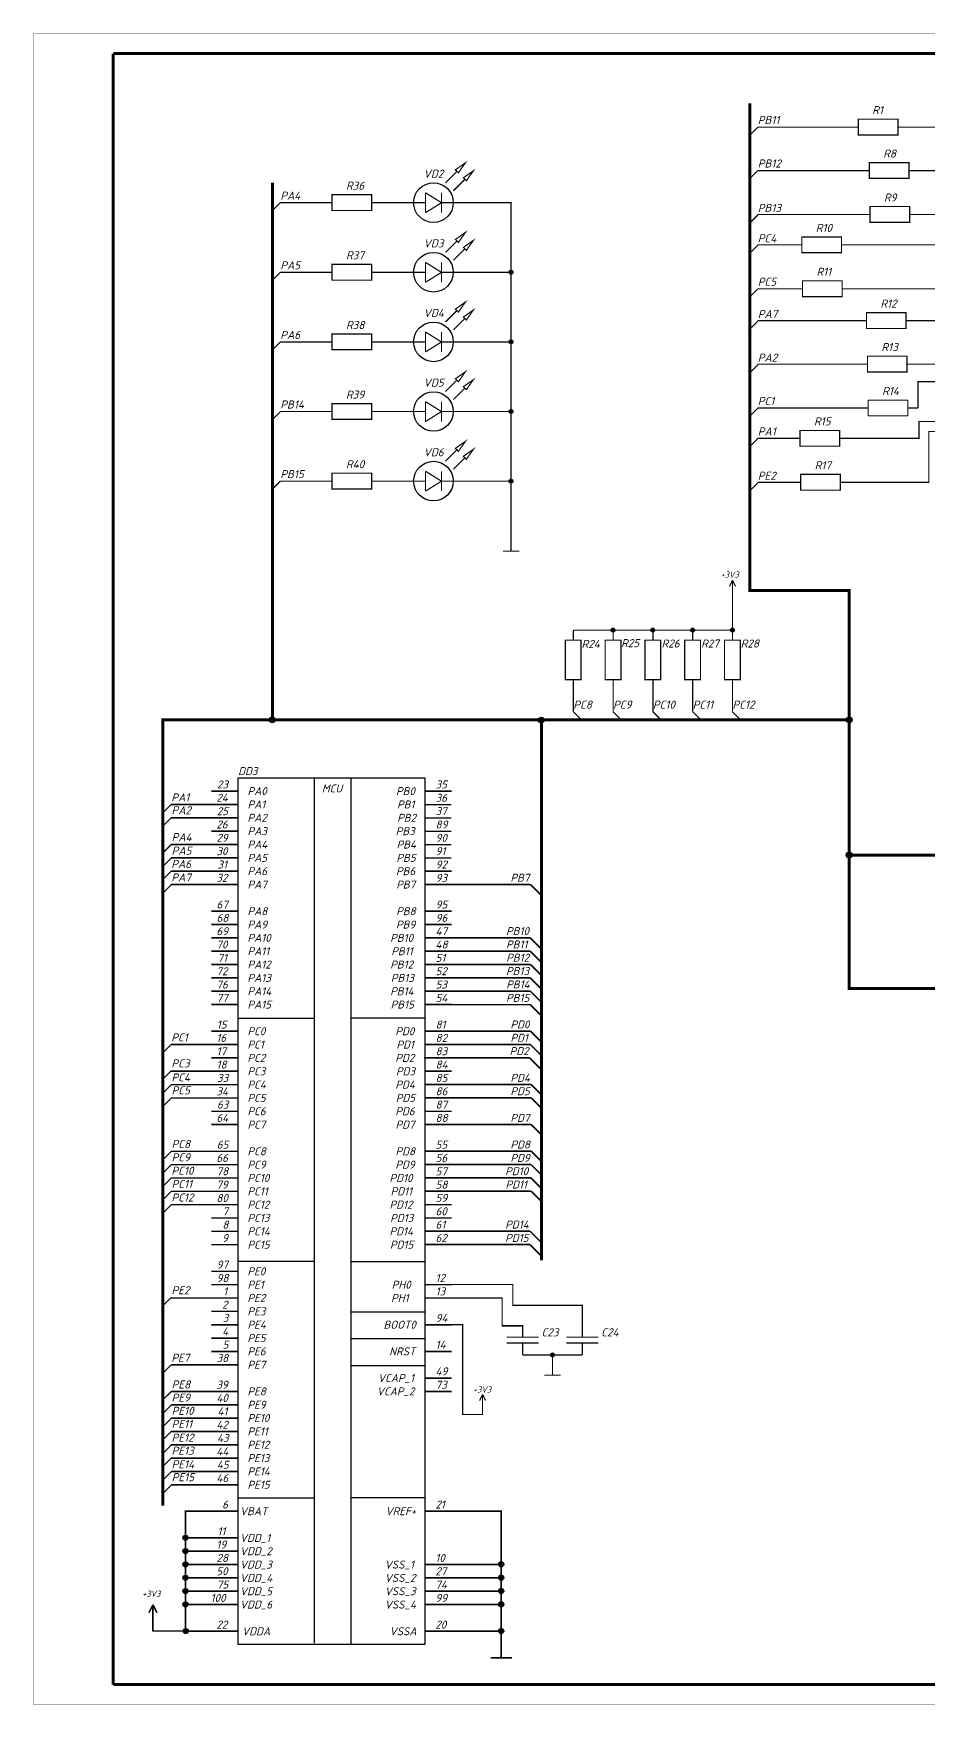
# Model space of a CAD drawing. Header units: millimetres. Extents: x 0 to 594, y 0 to 420.
# Drawn here: x 0 to 224.9, y 0 to 420 of the extents above; entities that cross this region are included whole.
import ezdxf

# ---------------------------------------------------------------- set-up
doc = ezdxf.new("R2010")
doc.units = ezdxf.units.MM
doc.layers.add('Sheet', color=255, linetype='Continuous')
doc.styles.get("Standard").update_dxf_attribs({"font": 'isocpeui.ttf'})

msp = doc.modelspace()

# ---------------------------------------------------------------- linework, layer by layer
at = {"lineweight": 30}
for p, q in [((51.39, 232.94), (98.28, 232.94)), ((51.39, 51.94), (51.39, 232.94)), ((98.28, 232.94), (98.28, 51.94)), ((51.39, 15.12), (51.39, 51.94)), ((98.28, 51.94), (98.28, 15.12)), ((38.18, 18.43), (29.99, 18.43)), ((98.28, 15.12), (51.39, 15.12))]:
    msp.add_line(p, q, dxfattribs=at)
at = {"lineweight": -2}
for p, q in [((70.5, 232.88), (70.5, 52.05)), ((79.69, 232.89), (79.69, 51.96)), ((51.54, 172.56), (70.5, 172.56)), ((79.68, 172.59), (98.33, 172.59)), ((51.55, 111.45), (70.5, 111.45)), ((79.69, 111.4), (98.34, 111.4)), ((79.69, 98.74), (98.34, 98.74)), ((79.7, 92.02), (98.36, 92.02)), ((79.69, 85.22), (98.35, 85.22)), ((70.5, 52.05), (70.5, 15.44)), ((79.69, 51.96), (79.69, 15.34))]:
    msp.add_line(p, q, dxfattribs=at)
at = {"lineweight": -3}
for p, q in [((51.39, 51.94), (70.5, 51.94)), ((98.28, 51.94), (79.69, 51.96))]:
    msp.add_line(p, q, dxfattribs=at)
at = {"const_width": 0.396}
for points in [[(51.39, 229.59), (44.69, 229.59)], [(98.33, 229.59), (105.04, 229.59)], [(51.39, 226.23), (34.54, 226.23)], [(51.39, 222.88), (34.54, 222.88)], [(98.29, 226.2), (105, 226.2)], [(98.29, 222.85), (105, 222.85)], [(51.39, 219.53), (44.7, 219.53)], [(98.29, 219.49), (105, 219.49)], [(51.39, 216.17), (34.54, 216.17)], [(98.29, 216.14), (105, 216.14)], [(51.39, 212.82), (34.56, 212.82)], [(98.29, 212.79), (105, 212.79)], [(51.39, 206.12), (34.48, 206.12)], [(51.39, 209.47), (34.52, 209.47)], [(98.33, 209.47), (105.04, 209.47)], [(98.33, 206.12), (105.04, 206.12)], [(98.34, 206.14), (124.84, 206.14)], [(127.48, 203.5), (124.84, 206.14)], [(51.39, 199.41), (44.69, 199.41)], [(98.33, 199.41), (105.04, 199.41)], [(51.39, 196.06), (44.69, 196.06)], [(98.33, 196.06), (105.04, 196.06)], [(51.39, 192.71), (44.69, 192.71)], [(51.39, 189.35), (44.69, 189.35)], [(98.31, 192.72), (124.81, 192.72)], [(98.31, 189.35), (124.81, 189.35)], [(98.33, 192.71), (105.04, 192.71)], [(98.33, 189.35), (105.04, 189.35)], [(127.45, 190.08), (124.81, 192.72)], [(127.45, 186.71), (124.81, 189.35)], [(51.39, 186), (44.69, 186)], [(98.33, 186), (105.04, 186)], [(98.35, 186.03), (124.85, 186.03)], [(127.49, 183.39), (124.85, 186.03)], [(51.39, 182.65), (44.69, 182.65)], [(98.31, 182.66), (124.81, 182.66)], [(98.33, 182.65), (105.04, 182.65)], [(127.45, 180.02), (124.81, 182.66)], [(51.39, 179.29), (44.69, 179.29)], [(98.33, 179.29), (105.04, 179.29)], [(98.35, 179.3), (124.85, 179.3)], [(127.49, 176.66), (124.85, 179.3)], [(51.39, 175.94), (44.69, 175.94)], [(98.31, 175.93), (124.81, 175.93)], [(98.33, 175.94), (105.04, 175.94)], [(127.45, 173.29), (124.81, 175.93)], [(51.39, 169.24), (44.69, 169.24)], [(98.33, 169.24), (105.04, 169.24)], [(98.34, 169.26), (124.9, 169.26)], [(127.54, 166.62), (124.9, 169.26)], [(51.39, 165.88), (34.49, 165.88)], [(98.33, 165.88), (105.04, 165.88)], [(98.34, 165.91), (124.84, 165.91)], [(127.48, 163.27), (124.84, 165.91)], [(51.39, 162.53), (44.69, 162.53)], [(98.13, 162.55), (124.63, 162.55)], [(98.33, 162.53), (105.04, 162.53)], [(127.27, 159.91), (124.63, 162.55)], [(51.39, 159.18), (34.48, 159.18)], [(51.39, 155.82), (34.56, 155.82)], [(98.33, 159.18), (105.04, 159.18)], [(98.33, 155.82), (105.04, 155.82)], [(98.34, 155.85), (125.03, 155.85)], [(127.67, 153.21), (125.03, 155.85)], [(51.39, 152.47), (34.56, 152.47)], [(98.33, 152.47), (105.04, 152.47)], [(98.34, 152.49), (125.03, 152.49)], [(127.67, 149.85), (125.03, 152.49)], [(51.39, 149.12), (44.69, 149.12)], [(98.33, 149.12), (105.04, 149.12)], [(51.39, 145.77), (44.69, 145.77)], [(98.33, 145.77), (105.04, 145.77)], [(98.34, 145.79), (125.03, 145.79)], [(127.67, 143.15), (125.03, 145.79)], [(51.39, 139.06), (34.56, 139.06)], [(98.33, 139.06), (105.04, 139.06)], [(98.34, 139.08), (125.08, 139.08)], [(127.72, 136.44), (125.08, 139.08)], [(51.39, 135.71), (34.6, 135.71)], [(98.33, 135.71), (105.04, 135.71)], [(98.34, 135.73), (125.03, 135.73)], [(127.67, 133.09), (125.03, 135.73)], [(51.39, 132.35), (34.52, 132.35)], [(98.33, 132.35), (105.04, 132.35)], [(98.34, 132.38), (124.98, 132.38)], [(127.62, 129.74), (124.98, 132.38)], [(51.39, 129), (34.56, 129)], [(98.33, 129), (105.04, 129)], [(98.34, 129.03), (125.03, 129.03)], [(127.67, 126.39), (125.03, 129.03)], [(51.39, 125.65), (34.6, 125.65)], [(51.39, 122.3), (44.69, 122.3)], [(98.33, 125.65), (105.04, 125.65)], [(98.33, 122.3), (105.04, 122.3)], [(51.39, 118.94), (44.69, 118.94)], [(98.33, 118.94), (105.04, 118.94)], [(98.34, 118.97), (124.77, 118.97)], [(127.41, 116.33), (124.77, 118.97)], [(51.39, 115.59), (44.69, 115.59)], [(98.33, 115.59), (105.04, 115.59)], [(98.34, 115.61), (124.71, 115.61)], [(127.35, 112.97), (124.71, 115.61)], [(51.39, 108.89), (44.69, 108.89)], [(51.39, 105.53), (44.69, 105.53)], [(98.33, 105.53), (105.04, 105.53)], [(51.39, 102.18), (34.49, 102.18)], [(98.33, 102.18), (105.04, 102.18)], [(104.93, 102.19), (117.88, 102.19)], [(51.39, 98.83), (44.69, 98.83)], [(51.39, 95.47), (44.69, 95.47)], [(98.33, 95.47), (105.04, 95.47)], [(117.61, 95.18), (123.07, 95.18)], [(51.39, 92.12), (44.69, 92.12)], [(51.39, 88.77), (44.69, 88.77)], [(98.33, 88.77), (105.04, 88.77)], [(51.39, 85.42), (34.57, 85.42)], [(98.33, 82.06), (105.04, 82.06)], [(51.39, 78.71), (34.61, 78.71)], [(98.33, 78.71), (105.04, 78.71)], [(51.39, 75.36), (34.59, 75.36)], [(51.39, 72), (34.59, 72)], [(51.39, 68.65), (34.56, 68.65)], [(51.39, 65.3), (34.56, 65.3)], [(51.39, 61.95), (34.56, 61.95)], [(51.39, 58.59), (34.59, 58.59)], [(51.39, 55.24), (34.61, 55.24)], [(51.38, 41.9), (38.18, 41.9), (38.18, 48.61), (51.38, 48.61)], [(98.26, 48.63), (104.97, 48.63)], [(104.97, 48.63), (117.53, 48.63), (117.53, 35.22)], [(38.18, 38.71), (38.18, 41.9)], [(51.38, 38.55), (38.18, 38.55), (38.18, 38.71)], [(38.18, 35.41), (38.18, 38.55)], [(51.38, 35.2), (38.18, 35.2), (38.18, 35.41)], [(38.18, 32.11), (38.18, 35.2)], [(98.26, 35.22), (104.97, 35.22)], [(104.97, 35.22), (117.53, 35.22), (117.53, 34.77)], [(117.53, 31.86), (117.53, 34.77)], [(51.38, 31.84), (38.18, 31.84), (38.18, 32.11)], [(38.18, 28.81), (38.18, 31.84)], [(98.26, 31.86), (104.97, 31.86)], [(104.97, 31.86), (117.53, 31.86), (117.53, 31.47)], [(117.53, 28.51), (117.53, 31.47)], [(29.99, 25.09), (28.99, 23.07)], [(29.99, 25.09), (31, 23.07)], [(29.99, 21.73), (29.99, 25.09)], [(51.38, 28.49), (38.18, 28.49), (38.18, 28.81)], [(38.18, 25.14), (38.18, 28.49)], [(51.38, 25.14), (38.18, 25.14), (38.18, 24.85)], [(98.26, 28.51), (104.97, 28.51)], [(98.26, 25.16), (104.97, 25.16)], [(104.97, 28.51), (117.53, 28.51), (117.53, 28.17)], [(104.97, 25.16), (117.53, 25.16), (117.53, 25.53)], [(117.53, 25.16), (117.53, 18.45), (104.97, 18.45)], [(117.53, 25.53), (117.53, 28.17)], [(29.99, 18.43), (29.99, 21.73)], [(51.38, 18.43), (38.18, 18.43), (38.18, 24.85)], [(98.26, 18.45), (104.97, 18.45)], [(117.53, 18.45), (117.53, 11.75)], [(114.85, 11.75), (120.21, 11.75)]]:
    msp.add_lwpolyline(points, dxfattribs=at)
at = {"const_width": 0.671}
for points in [[(37.85, 41.9, 1), (38.52, 41.9, 1)], [(37.85, 38.55, 1), (38.52, 38.55, 1)], [(37.85, 35.2, 1), (38.52, 35.2, 1)], [(117.2, 35.22, 1), (117.87, 35.22, 1)], [(37.85, 31.84, 1), (38.52, 31.84, 1)], [(117.2, 31.86, 1), (117.87, 31.86, 1)], [(37.85, 28.49, 1), (38.52, 28.49, 1)], [(37.85, 25.14, 1), (38.52, 25.14, 1)], [(117.2, 28.51, 1), (117.87, 28.51, 1)], [(117.2, 25.16, 1), (117.87, 25.16, 1)], [(37.92, 18.44, 1), (38.59, 18.44, 1)], [(117.2, 18.45, 1), (117.87, 18.45, 1)]]:
    msp.add_lwpolyline(points, format="xyb", close=True, dxfattribs=at)
for centre, major_axis, ratio in [((38.16, 41.93), (0, 0.643), 0.999937), ((38.16, 41.93), (0, 0.643), 0.999937), ((38.16, 41.93), (0, 0.643), 0.999937), ((38.16, 41.93), (0, 0.643), 0.999937), ((38.16, 38.58), (0.643, 0), 0.997351), ((38.16, 38.58), (0.643, 0), 0.997351), ((38.16, 38.58), (0.643, 0), 0.997351), ((38.16, 38.58), (0.643, 0), 0.997351), ((38.16, 35.22), (0, 0.643), 0.999937), ((38.16, 35.22), (0, 0.643), 0.999937), ((38.16, 35.22), (0, 0.643), 0.999937), ((38.16, 35.22), (0, 0.643), 0.999937), ((117.5, 35.24), (0, 0.643), 0.997247), ((117.5, 35.24), (0, 0.643), 0.997247), ((117.5, 35.24), (0, 0.643), 0.997247), ((117.5, 35.24), (0, 0.643), 0.997247), ((38.16, 31.87), (0.643, 0), 0.997351), ((38.16, 31.87), (0.643, 0), 0.997351), ((38.16, 31.87), (0.643, 0), 0.997351), ((38.16, 31.87), (0.643, 0), 0.997351), ((117.5, 31.89), (0, 0.641), 0.999958), ((117.5, 31.89), (0, 0.641), 0.999958), ((117.5, 31.89), (0, 0.641), 0.999958), ((117.5, 31.89), (0, 0.641), 0.999958), ((38.16, 28.52), (0, 0.643), 0.999937), ((38.16, 28.52), (0, 0.643), 0.999937), ((38.16, 28.52), (0, 0.643), 0.999937), ((38.16, 28.52), (0, 0.643), 0.999937), ((38.16, 25.17), (0, 0.643), 0.999937), ((38.16, 25.17), (0, 0.643), 0.999937), ((38.16, 25.17), (0, 0.643), 0.999937), ((38.16, 25.17), (0, 0.643), 0.999937), ((117.5, 28.54), (0, 0.643), 0.997247), ((117.5, 28.54), (0, 0.643), 0.997247), ((117.5, 28.54), (0, 0.643), 0.997247), ((117.5, 28.54), (0, 0.643), 0.997247), ((117.5, 25.19), (0, 0.643), 0.997247), ((117.5, 25.19), (0, 0.643), 0.997247), ((117.5, 25.19), (0, 0.643), 0.997247), ((117.5, 25.19), (0, 0.643), 0.997247), ((38.23, 18.47), (0, 0.643), 0.999937), ((117.5, 18.48), (0, 0.643), 0.997247), ((117.5, 18.48), (0, 0.643), 0.997247), ((117.5, 18.48), (0, 0.643), 0.997247), ((117.5, 18.48), (0, 0.643), 0.997247)]:
    msp.add_ellipse(centre, major_axis=major_axis, ratio=ratio)
at = {"layer": 'Sheet'}
for points, const_width in [([(0, 420), (593.96, 420), (593.96, 0.04), (0, 0.04), (0, 420)], 0.0991), ([(20, 415), (589, 415)], 0.749), ([(20, 415), (20, 5)], 0.749), ([(205, 247.5), (205, 280), (180, 280), (180, 402.5)], 0.749), ([(180, 394.49), (182, 396.49)], 0.3), ([(204.76, 396.49), (182, 396.49)], 0.3), ([(207.26, 396.49), (204.76, 396.49)], 0.3), ([(207.26, 398.49), (217.22, 398.49), (217.22, 394.54), (207.26, 394.54), (207.26, 398.49)], 0.3), ([(217.26, 396.49), (219.76, 396.49)], 0.3), ([(219.76, 396.49), (260, 396.49), (260, 357.5)], 0.3), ([(210.02, 387.57), (219.98, 387.57), (219.98, 383.61), (210.02, 383.61), (210.02, 387.57)], 0.3), ([(60, 247.5), (60, 382.5)], 0.749), ([(106.5, 385.5), (103.5, 382.5)], 0.3), ([(108.5, 383.5), (105.5, 380.5)], 0.3), ([(180, 383.57), (182, 385.57)], 0.3), ([(207.52, 385.57), (182, 385.57)], 0.3), ([(210.02, 385.57), (207.52, 385.57)], 0.3), ([(220.02, 385.57), (222.52, 385.57)], 0.3), ([(222.52, 385.57), (257.5, 385.57), (257.5, 355), (260, 355)], 0.3), ([(75, 379.5), (84.96, 379.5), (84.96, 375.54), (75, 375.54), (75, 379.5)], 0.3), ([(98.5, 375), (98.5, 380)], 0.3), ([(98.5, 380), (102.5, 377.5)], 0.3), ([(102.5, 375), (102.5, 380)], 0.3), ([(62, 377.5), (60, 375.5)], 0.3), ([(62, 377.5), (72.5, 377.5)], 0.3), ([(75, 377.5), (72.5, 377.5)], 0.3), ([(85, 377.5), (87.5, 377.5)], 0.3), ([(87.5, 377.5), (92.5, 377.5)], 0.3), ([(98.5, 377.5), (92.5, 377.5)], 0.3), ([(102.5, 377.5), (98.5, 375)], 0.3), ([(102.5, 377.5), (108.5, 377.5)], 0.3), ([(108.5, 377.5), (120, 377.5), (120, 307.5)], 0.3), ([(180, 372.4), (182, 374.4)], 0.3), ([(207.7, 374.53), (182, 374.53), (182, 374.4)], 0.3), ([(210.2, 374.53), (207.7, 374.53)], 0.3), ([(210.2, 376.53), (220.16, 376.53), (220.16, 372.57), (210.2, 372.57), (210.2, 376.53)], 0.3), ([(220.2, 374.53), (222.7, 374.53)], 0.3), ([(222.7, 374.53), (255, 374.53), (255, 352.5), (260, 352.5)], 0.3), ([(106.5, 368), (103.5, 365)], 0.3), ([(108.5, 366), (105.5, 363)], 0.3), ([(180, 364.78), (182, 366.78)], 0.3), ([(190.57, 366.9), (182, 366.9), (182, 366.78)], 0.3), ([(193.07, 366.9), (190.57, 366.9)], 0.3), ([(193.07, 368.89), (203.03, 368.89), (203.03, 364.94), (193.07, 364.94), (193.07, 368.89)], 0.3), ([(203.07, 366.9), (205.57, 366.9)], 0.3), ([(205.57, 366.9), (252.5, 366.9), (252.5, 347.5), (260, 347.5)], 0.3), ([(75, 362), (84.96, 362), (84.96, 358.04), (75, 358.04), (75, 362)], 0.3), ([(98.5, 357.5), (98.5, 362.5)], 0.3), ([(98.5, 362.5), (102.5, 360)], 0.3), ([(102.5, 357.5), (102.5, 362.5)], 0.3), ([(62, 360), (60, 358)], 0.3), ([(62, 360), (72.5, 360)], 0.3), ([(75, 360), (72.5, 360)], 0.3), ([(85, 360), (87.5, 360)], 0.3), ([(87.5, 360), (92.5, 360)], 0.3), ([(98.5, 360), (92.5, 360)], 0.3), ([(102.5, 360), (98.5, 357.5)], 0.3), ([(102.5, 360), (108.5, 360)], 0.3), ([(108.5, 360), (120, 360)], 0.3), ([(193.25, 357.85), (203.21, 357.85), (203.21, 353.9), (193.25, 353.9), (193.25, 357.85)], 0.3), ([(180, 353.85), (182, 355.85)], 0.3), ([(190.75, 355.85), (182, 355.85)], 0.3), ([(193.25, 355.85), (190.75, 355.85)], 0.3), ([(203.25, 355.85), (205.75, 355.85)], 0.3), ([(205.75, 355.85), (250, 355.85), (250, 345), (260, 345)], 0.3), ([(106.5, 350.5), (103.5, 347.5)], 0.3), ([(108.5, 348.5), (105.5, 345.5)], 0.3), ([(209.31, 349.85), (219.27, 349.85), (219.27, 345.89), (209.31, 345.89), (209.31, 349.85)], 0.3), ([(75, 344.5), (84.96, 344.5), (84.96, 340.54), (75, 340.54), (75, 344.5)], 0.3), ([(98.5, 340), (98.5, 345)], 0.3), ([(98.5, 345), (102.5, 342.5)], 0.3), ([(102.5, 340), (102.5, 345)], 0.3), ([(180, 345.73), (182, 347.73)], 0.3), ([(206.81, 347.85), (182, 347.85), (182, 347.73)], 0.3), ([(209.31, 347.85), (206.81, 347.85)], 0.3), ([(219.31, 347.85), (221.81, 347.85)], 0.3), ([(221.81, 347.85), (247.5, 347.85), (247.5, 337.5), (260, 337.5)], 0.3), ([(62, 342.5), (60, 340.5)], 0.3), ([(62, 342.5), (72.5, 342.5)], 0.3), ([(75, 342.5), (72.5, 342.5)], 0.3), ([(85, 342.5), (87.5, 342.5)], 0.3), ([(87.5, 342.5), (92.5, 342.5)], 0.3), ([(98.5, 342.5), (92.5, 342.5)], 0.3), ([(102.5, 342.5), (98.5, 340)], 0.3), ([(102.5, 342.5), (108.5, 342.5)], 0.3), ([(108.5, 342.5), (120, 342.5)], 0.3), ([(180, 334.77), (182, 336.77)], 0.3), ([(207.07, 336.92), (182, 336.92), (182, 336.77)], 0.3), ([(209.57, 336.92), (207.07, 336.92)], 0.3), ([(209.57, 338.92), (219.52, 338.92), (219.52, 334.97), (209.57, 334.97), (209.57, 338.92)], 0.3), ([(219.57, 336.92), (222.07, 336.92)], 0.3), ([(222.07, 336.92), (245, 336.92), (245, 335), (260, 335)], 0.3), ([(106.5, 333), (103.5, 330)], 0.3), ([(260, 332.5), (222.25, 332.5), (222.25, 325.88)], 0.3), ([(98.5, 322.5), (98.5, 327.5)], 0.3), ([(98.5, 327.5), (102.5, 325)], 0.3), ([(102.5, 322.5), (102.5, 327.5)], 0.3), ([(108.5, 331), (105.5, 328)], 0.3), ([(205.12, 318.25), (222.5, 318.25), (222.5, 322.5), (230, 322.5), (230, 327.5), (260, 327.5)], 0.3), ([(209.75, 327.88), (219.71, 327.88), (219.71, 323.92), (209.75, 323.92), (209.75, 327.88)], 0.3), ([(62, 325), (60, 323)], 0.3), ([(62, 325), (72.5, 325)], 0.3), ([(75, 325), (72.5, 325)], 0.3), ([(75, 327), (84.96, 327), (84.96, 323.04), (75, 323.04), (75, 327)], 0.3), ([(85, 325), (87.5, 325)], 0.3), ([(87.5, 325), (92.5, 325)], 0.3), ([(98.5, 325), (92.5, 325)], 0.3), ([(102.5, 325), (98.5, 322.5)], 0.3), ([(102.5, 325), (108.5, 325)], 0.3), ([(108.5, 325), (120, 325)], 0.3), ([(180, 323.88), (182, 325.88)], 0.3), ([(207.25, 325.88), (182, 325.88)], 0.3), ([(205.3, 307.21), (225, 307.21), (225, 320), (232.5, 320), (232.5, 325), (260, 325)], 0.3), ([(209.75, 325.88), (207.25, 325.88)], 0.3), ([(219.75, 325.88), (222.25, 325.88)], 0.3), ([(192.62, 320.25), (202.57, 320.25), (202.57, 316.29), (192.62, 316.29), (192.62, 320.25)], 0.3), ([(106.5, 315.5), (103.5, 312.5)], 0.3), ([(180, 316.23), (182, 318.23)], 0.3), ([(190.12, 318.25), (182, 318.25), (182, 318.23)], 0.3), ([(192.62, 318.25), (190.12, 318.25)], 0.3), ([(202.62, 318.25), (205.12, 318.25)], 0.3), ([(108.5, 313.5), (105.5, 310.5)], 0.3), ([(62, 307.5), (60, 305.5)], 0.3), ([(62, 307.5), (72.5, 307.5)], 0.3), ([(75, 307.5), (72.5, 307.5)], 0.3), ([(75, 309.5), (84.96, 309.5), (84.96, 305.54), (75, 305.54), (75, 309.5)], 0.3), ([(85, 307.5), (87.5, 307.5)], 0.3), ([(87.5, 307.5), (92.5, 307.5)], 0.3), ([(98.5, 307.5), (92.5, 307.5)], 0.3), ([(98.5, 305), (98.5, 310)], 0.3), ([(98.5, 310), (102.5, 307.5)], 0.3), ([(102.5, 307.5), (98.5, 305)], 0.3), ([(102.5, 305), (102.5, 310)], 0.3), ([(102.5, 307.5), (108.5, 307.5)], 0.3), ([(108.5, 307.5), (120, 307.5)], 0.3), ([(120, 307.5), (120, 295)], 0.3), ([(180, 305.09), (182, 307.09)], 0.3), ([(190.3, 307.21), (182, 307.21), (182, 307.09)], 0.3), ([(192.8, 307.21), (190.3, 307.21)], 0.3), ([(192.8, 309.21), (202.76, 309.21), (202.76, 305.25), (192.8, 305.25), (192.8, 309.21)], 0.3), ([(202.8, 307.21), (205.3, 307.21)], 0.3), ([(120, 295), (120, 289.92)], 0.3), ([(117.97, 289.92), (122.03, 289.92)], 0.3), ([(175.64, 282.59), (174.87, 281.06)], 0.3), ([(175.64, 282.59), (176.4, 281.06)], 0.3), ([(175.64, 280.05), (175.64, 282.59)], 0.3), ([(175.64, 280.05), (175.64, 270.05)], 0.3), ([(135.64, 267.55), (135.64, 270.05)], 0.3), ([(175.64, 270.05), (135.64, 270.05)], 0.3), ([(145.64, 267.55), (145.64, 270.05)], 0.3), ([(155.64, 267.55), (155.64, 270.05)], 0.3), ([(165.64, 267.55), (165.64, 270.05)], 0.3), ([(175.64, 267.55), (175.64, 270.05)], 0.3), ([(133.64, 267.55), (137.59, 267.55), (137.59, 257.59), (133.64, 257.59), (133.64, 267.55)], 0.3), ([(143.64, 267.55), (147.6, 267.55), (147.6, 257.59), (143.64, 257.59), (143.64, 267.55)], 0.3), ([(153.64, 267.55), (157.59, 267.55), (157.59, 257.59), (153.64, 257.59), (153.64, 267.55)], 0.3), ([(163.64, 267.55), (167.59, 267.55), (167.59, 257.59), (163.64, 257.59), (163.64, 267.55)], 0.3), ([(173.64, 267.55), (177.59, 267.55), (177.59, 257.59), (173.64, 257.59), (173.64, 267.55)], 0.3), ([(135.64, 257.55), (135.64, 255.05)], 0.3), ([(145.64, 257.55), (145.64, 255.05)], 0.3), ([(155.64, 257.55), (155.64, 255.05)], 0.3), ([(165.64, 257.55), (165.64, 255.05)], 0.3), ([(175.64, 257.55), (175.64, 255.05)], 0.3), ([(135.64, 255.05), (135.64, 249.55)], 0.3), ([(145.64, 255.05), (145.64, 249.55)], 0.3), ([(155.64, 255.05), (155.64, 249.55)], 0.3), ([(165.64, 255.05), (165.64, 249.55)], 0.3), ([(175.64, 255.05), (175.64, 249.55)], 0.3), ([(117.5, 247.5), (32.5, 247.5), (32.5, 49.96)], 0.749), ([(117.5, 247.5), (205, 247.5)], 0.749), ([(127.61, 111.64), (127.61, 247.5)], 0.749), ([(137.64, 247.55), (135.64, 249.55)], 0.3), ([(147.64, 247.55), (145.64, 249.55)], 0.3), ([(157.64, 247.55), (155.64, 249.55)], 0.3), ([(167.64, 247.55), (165.64, 249.55)], 0.3), ([(177.64, 247.55), (175.64, 249.55)], 0.3), ([(205, 247.5), (205, 180), (236.81, 180), (236.98, 179.83), (237, 179.81), (237, 27.5)], 0.749), ([(34.58, 222.92), (32.58, 220.92)], 0.3), ([(34.6, 226.23), (32.6, 224.23)], 0.3), ([(34.68, 216.25), (32.68, 214.25)], 0.3), ([(34.68, 212.85), (32.68, 210.85)], 0.3), ([(205, 213.5), (517, 213.5), (517, 113)], 0.749), ([(34.6, 209.5), (32.6, 207.5)], 0.3), ([(34.6, 206.11), (32.6, 204.11)], 0.3), ([(34.59, 165.9), (32.59, 163.9)], 0.3), ([(32.63, 157.33), (34.63, 159.33)], 0.3), ([(34.63, 155.85), (32.63, 153.85)], 0.3), ([(34.67, 152.55), (32.67, 150.55)], 0.3), ([(32.67, 137.11), (34.67, 139.11)], 0.3), ([(32.67, 133.76), (34.67, 135.76)], 0.3), ([(32.63, 130.39), (34.63, 132.39)], 0.3), ([(32.67, 127.07), (34.67, 129.07)], 0.3), ([(32.63, 123.66), (34.63, 125.66)], 0.3), ([(104.94, 105.58), (120.42, 105.58), (120.42, 100.36), (137.92, 100.36), (137.92, 95.36)], 0.3), ([(34.61, 102.32), (32.61, 100.32)], 0.3), ([(117.76, 94.97), (117.76, 102.31)], 0.3), ([(104.85, 95.48), (107.83, 95.48), (107.83, 72.89), (112.83, 72.89), (112.83, 75.39)], 0.3), ([(118.92, 92.36), (122.92, 92.36)], 0.3), ([(122.92, 92.36), (122.92, 95.36)], 0.3), ([(122.92, 92.36), (126.92, 92.36)], 0.3), ([(133.92, 92.36), (137.92, 92.36)], 0.3), ([(137.92, 92.36), (137.92, 95.36)], 0.3), ([(137.92, 92.36), (141.92, 92.36)], 0.3), ([(118.92, 90.86), (122.92, 90.86)], 0.3), ([(122.92, 90.86), (126.92, 90.86)], 0.3), ([(122.92, 90.86), (122.92, 87.86)], 0.3), ([(133.92, 90.86), (137.92, 90.86)], 0.3), ([(137.92, 90.86), (141.92, 90.86)], 0.3), ([(137.92, 90.86), (137.92, 87.86)], 0.3), ([(32.61, 83.41), (34.61, 85.41)], 0.3), ([(122.92, 87.86), (137.92, 87.86)], 0.3), ([(130.42, 87.86), (130.42, 82.78)], 0.3), ([(128.39, 82.78), (132.45, 82.78)], 0.3), ([(32.68, 76.76), (34.68, 78.76)], 0.3), ([(112.83, 77.93), (112.07, 76.4)], 0.3), ([(112.83, 77.93), (113.6, 76.4)], 0.3), ([(112.83, 75.39), (112.83, 77.93)], 0.3), ([(32.68, 73.37), (34.68, 75.37)], 0.3), ([(32.68, 70.05), (34.68, 72.05)], 0.3), ([(32.67, 66.73), (34.67, 68.73)], 0.3), ([(32.67, 63.3), (34.67, 65.3)], 0.3), ([(32.67, 60.03), (34.67, 62.03)], 0.3), ([(32.67, 56.61), (34.67, 58.61)], 0.3), ([(32.71, 53.25), (34.71, 55.25)], 0.3), ([(589, 5), (20, 5)], 0.749)]:
    msp.add_lwpolyline(points, dxfattribs=dict(at, const_width=const_width))
at = {"layer": 'Sheet', "const_width": 0.3}
for points in [[(106.75, 385), (106, 385.75), (108.5, 387.5), (106.75, 385)], [(108.5, 387.5), (106.75, 385), (106, 385.75), (108.5, 387.5)], [(108.75, 383), (108, 383.75), (110.5, 385.5), (108.75, 383)], [(110.5, 385.5), (108.75, 383), (108, 383.75), (110.5, 385.5)], [(106.75, 367.5), (106, 368.25), (108.5, 370), (106.75, 367.5)], [(108.5, 370), (106.75, 367.5), (106, 368.25), (108.5, 370)], [(108.75, 365.5), (108, 366.25), (110.5, 368), (108.75, 365.5)], [(110.5, 368), (108.75, 365.5), (108, 366.25), (110.5, 368)], [(106.75, 350), (106, 350.75), (108.5, 352.5), (106.75, 350)], [(108.5, 352.5), (106.75, 350), (106, 350.75), (108.5, 352.5)], [(108.75, 348), (108, 348.75), (110.5, 350.5), (108.75, 348)], [(110.5, 350.5), (108.75, 348), (108, 348.75), (110.5, 350.5)], [(106.75, 332.5), (106, 333.25), (108.5, 335), (106.75, 332.5)], [(108.5, 335), (106.75, 332.5), (106, 333.25), (108.5, 335)], [(108.75, 330.5), (108, 331.25), (110.5, 333), (108.75, 330.5)], [(110.5, 333), (108.75, 330.5), (108, 331.25), (110.5, 333)], [(106.75, 315), (106, 315.75), (108.5, 317.5), (106.75, 315)], [(108.5, 317.5), (106.75, 315), (106, 315.75), (108.5, 317.5)], [(108.75, 313), (108, 313.75), (110.5, 315.5), (108.75, 313)], [(110.5, 315.5), (108.75, 313), (108, 313.75), (110.5, 315.5)]]:
    msp.add_lwpolyline(points, close=True, dxfattribs=at)
at = {"layer": 'Sheet'}
for points, const_width in [([(119.75, 360, 1), (120.25, 360, 1)], 0.508), ([(119.75, 342.5, 1), (120.25, 342.5, 1)], 0.508), ([(119.75, 325, 1), (120.25, 325, 1)], 0.508), ([(119.75, 307.5, 1), (120.25, 307.5, 1)], 0.508), ([(145.38, 270.05, 1), (145.89, 270.05, 1)], 0.508), ([(155.38, 270.05, 1), (155.89, 270.05, 1)], 0.508), ([(165.38, 270.05, 1), (165.89, 270.05, 1)], 0.508), ([(175.38, 270.05, 1), (175.89, 270.05, 1)], 0.508), ([(59.62, 247.5, 1), (60.38, 247.5, 1)], 0.762), ([(127.21, 247.4, 1), (127.98, 247.4, 1)], 0.762), ([(204.62, 247.5, 1), (205.38, 247.5, 1)], 0.762), ([(204.62, 213.5, 1), (205.38, 213.5, 1)], 0.762), ([(130.17, 87.86, 1), (130.67, 87.86, 1)], 0.508)]:
    msp.add_lwpolyline(points, format="xyb", close=True, dxfattribs=dict(at, const_width=const_width))
for centre in [(119.98, 325.02), (119.98, 325.02), (119.98, 307.52), (119.98, 307.52), (119.98, 307.52), (119.98, 307.52), (119.98, 307.52), (119.98, 307.52), (145.62, 270.07), (145.62, 270.07), (145.62, 270.07), (175.62, 270.07), (175.62, 270.07), (175.62, 270.07), (175.62, 270.07), (175.62, 270.07), (175.62, 270.07), (175.62, 270.07)]:
    msp.add_circle(centre, 0.487, dxfattribs=at)
for centre, major_axis, ratio in [((100.48, 377.52), (0, 4.98), 0.999992), ((100.48, 360.02), (0, 4.98), 0.999992), ((119.98, 360.02), (0, 0.487), 0.999995), ((119.98, 360.02), (0, 0.487), 0.999995), ((100.48, 342.52), (0, 4.98), 0.999992), ((119.98, 342.52), (0, 0.487), 0.99999), ((119.98, 342.52), (0, 0.487), 0.99999), ((100.48, 325.02), (0, 4.98), 0.999992), ((100.48, 307.52), (0, 4.98), 0.999992), ((155.61, 270.07), (0.487, 0), 0.99999), ((155.61, 270.07), (0.487, 0), 0.99999), ((155.61, 270.07), (0.487, 0), 0.99999), ((165.62, 270.07), (0, 0.487), 0.997277), ((165.62, 270.07), (0, 0.487), 0.997277), ((165.62, 270.07), (0, 0.487), 0.997277), ((59.98, 247.52), (0.741, 0), 0.998231), ((59.98, 247.52), (0.741, 0), 0.998231), ((127.57, 247.42), (0.741, 0), 0.998231), ((127.57, 247.42), (0.741, 0), 0.998231), ((127.57, 247.42), (0.741, 0), 0.998231), ((127.57, 247.42), (0.741, 0), 0.998231), ((127.57, 247.42), (0.741, 0), 0.998231), ((127.57, 247.42), (0.741, 0), 0.998231), ((204.98, 247.52), (0, 0.74), 0.999986), ((204.98, 247.52), (0, 0.74), 0.999986), ((204.98, 247.52), (0, 0.74), 0.999986), ((204.98, 247.52), (0, 0.74), 0.999986), ((204.98, 247.52), (0, 0.74), 0.999986), ((204.98, 247.52), (0, 0.74), 0.999986), ((204.98, 213.52), (0, 0.741), 0.998204), ((204.98, 213.52), (0, 0.741), 0.998204), ((130.4, 87.88), (0, 0.487), 0.999979), ((130.4, 87.88), (0, 0.487), 0.999979)]:
    msp.add_ellipse(centre, major_axis=major_axis, ratio=ratio, dxfattribs=at)

# ---------------------------------------------------------------- texts
for s, height, p in [('DD3', 2.012, (51.39, 233.61)), ('23', 2.012, (46.08, 230.26)), ('MCU', 2.012, (72.43, 229.26)), ('35', 2.012, (101.01, 230.26)), ('24', 2.012, (45.92, 226.91)), ('PA0', 2.012, (53.74, 228.58)), ('PA1', 2.012, (53.74, 225.23)), ('PB0', 2.012, (91.07, 228.58)), ('PB1', 2.012, (91.34, 225.23)), ('36', 2.012, (101.01, 226.91)), ('25', 2.012, (46.03, 223.55)), ('PA2', 2.012, (53.74, 221.88)), ('PB2', 2.012, (91.36, 221.88)), ('37', 2.012, (101.01, 223.55)), ('26', 2.012, (45.92, 220.2)), ('29', 2.012, (45.92, 216.85)), ('PA3', 2.012, (53.74, 218.52)), ('PB3', 2.012, (90.99, 218.52)), ('89', 2.012, (101.01, 220.2)), ('90', 2.012, (101.01, 216.85)), ('30', 2.012, (45.92, 213.49)), ('PA4', 2.012, (53.74, 215.17)), ('PB4', 2.012, (91.22, 215.17)), ('91', 2.012, (101.01, 213.49)), ('31', 2.012, (46.2, 210.14)), ('PA5', 2.012, (53.74, 211.82)), ('PA6', 2.012, (53.74, 208.47)), ('PB6', 2.012, (91.07, 208.47)), ('PB5', 2.012, (91.18, 211.82)), ('92', 2.012, (101.01, 210.14)), ('32', 2.012, (45.92, 206.79)), ('PA7', 2.012, (53.74, 205.11)), ('PB7', 2.012, (91.12, 205.11)), ('93', 2.012, (101.01, 206.79)), ('PB7', 2.012, (119.83, 206.81)), ('67', 2.012, (45.97, 200.08)), ('95', 2.012, (101.01, 200.08)), ('68', 2.012, (45.97, 196.73)), ('PA8', 2.012, (53.74, 198.41)), ('PB8', 2.012, (91.12, 198.41)), ('96', 2.012, (101.01, 196.73)), ('69', 2.012, (45.92, 193.38)), ('PA9', 2.012, (53.74, 195.05)), ('PA10', 2.012, (53.74, 191.7)), ('PB10', 2.012, (89.61, 191.7)), ('PB9', 2.012, (91.07, 195.05)), ('47', 2.012, (101.01, 193.38)), ('PB10', 2.012, (118.73, 193.41)), ('70', 2.012, (45.92, 190.03)), ('PA11', 2.012, (53.74, 188.35)), ('PB11', 2.012, (89.89, 188.35)), ('48', 2.012, (101.01, 190.03)), ('PB11', 2.012, (118.73, 190.04)), ('72', 2.012, (45.92, 183.32)), ('71', 2.012, (46.2, 186.67)), ('PA12', 2.012, (53.74, 185)), ('PB12', 2.012, (89.61, 185)), ('51', 2.012, (101.01, 186.67)), ('52', 2.012, (101.01, 183.32)), ('PB13', 2.012, (118.73, 183.36)), ('PB12', 2.012, (118.77, 186.72)), ('76', 2.012, (45.92, 179.97)), ('PA13', 2.012, (53.74, 181.64)), ('PB13', 2.012, (89.78, 181.64)), ('53', 2.012, (101.01, 179.97)), ('PB14', 2.012, (118.77, 179.99)), ('77', 2.012, (45.97, 176.61)), ('PA14', 2.012, (53.74, 178.29)), ('PA15', 2.012, (53.74, 174.94)), ('PB14', 2.012, (89.61, 178.29)), ('PB15', 2.012, (89.72, 174.94)), ('54', 2.012, (101.01, 176.61)), ('PB15', 2.012, (118.73, 176.63)), ('16', 2.012, (45.92, 166.56)), ('15', 2.012, (46.03, 169.91)), ('PC0', 2.012, (53.74, 168.23)), ('PD0', 2.012, (90.9, 168.23)), ('81', 2.012, (101.01, 169.91)), ('82', 2.012, (101.01, 166.56)), ('PD0', 2.012, (119.83, 169.93)), ('PD1', 2.012, (119.83, 166.58)), ('17', 2.012, (45.97, 163.2)), ('PC1', 2.012, (53.74, 164.88)), ('PD1', 2.012, (91.18, 164.88)), ('83', 2.012, (101.01, 163.2)), ('PD2', 2.012, (119.62, 163.23)), ('18', 2.012, (45.97, 159.85)), ('PC2', 2.012, (53.74, 161.53)), ('PC3', 2.012, (53.74, 158.17)), ('PD2', 2.012, (90.9, 161.53)), ('PD3', 2.012, (91.07, 158.17)), ('84', 2.012, (101.01, 159.85)), ('33', 2.012, (46.08, 156.5)), ('PC4', 2.012, (53.74, 154.82)), ('PD4', 2.012, (90.9, 154.82)), ('85', 2.012, (101.01, 156.5)), ('PD4', 2.012, (119.83, 156.52)), ('34', 2.012, (45.92, 153.14)), ('63', 2.012, (46.08, 149.79)), ('PC5', 2.012, (53.74, 151.47)), ('PD5', 2.012, (91.01, 151.47)), ('86', 2.012, (101.01, 153.14)), ('87', 2.012, (101.01, 149.79)), ('PD5', 2.012, (119.83, 153.17)), ('64', 2.012, (45.92, 146.44)), ('PC6', 2.012, (53.74, 148.12)), ('PD6', 2.012, (90.9, 148.12)), ('88', 2.012, (101.01, 146.44)), ('PD7', 2.012, (119.83, 146.46)), ('PC7', 2.012, (53.74, 144.76)), ('PD7', 2.012, (90.95, 144.76)), ('65', 2.012, (46.03, 139.73)), ('PC8', 2.012, (53.74, 138.06)), ('PD8', 2.012, (90.95, 138.06)), ('55', 2.012, (101.01, 139.73)), ('PD8', 2.012, (119.83, 139.76)), ('66', 2.012, (45.92, 136.38)), ('78', 2.012, (45.97, 133.03)), ('PC9', 2.012, (53.74, 134.7)), ('PD9', 2.012, (90.9, 134.7)), ('56', 2.012, (101.01, 136.38)), ('57', 2.012, (101.01, 133.03)), ('PD10', 2.012, (118.51, 133.05)), ('PD9', 2.012, (119.83, 136.4)), ('79', 2.012, (45.92, 129.67)), ('PC10', 2.012, (53.74, 131.35)), ('PD10', 2.012, (89.44, 131.35)), ('58', 2.012, (101.01, 129.67)), ('PD11', 2.012, (118.59, 129.7)), ('80', 2.012, (45.92, 126.32)), ('PC11', 2.012, (53.74, 128)), ('PC12', 2.012, (53.74, 124.65)), ('PD12', 2.012, (89.44, 124.65)), ('PD11', 2.012, (89.72, 128)), ('59', 2.012, (101.01, 126.32)), ('7', 2.01, (47.43, 122.97)), ('PC13', 2.012, (53.74, 121.29)), ('PD13', 2.012, (89.61, 121.29)), ('60', 2.012, (101.01, 122.97)), ('8', 2.01, (47.43, 119.62)), ('9', 2.01, (47.37, 116.26)), ('PC14', 2.012, (53.74, 117.94)), ('PD14', 2.012, (89.44, 117.94)), ('61', 2.012, (101.01, 119.62)), ('62', 2.012, (101.01, 116.26)), ('PD14', 2.012, (118.51, 119.64)), ('PD15', 2.012, (118.51, 116.29)), ('PC15', 2.012, (53.74, 114.59)), ('PD15', 2.012, (89.56, 114.59)), ('97', 2.012, (45.97, 109.56)), ('PE0', 2.012, (53.74, 107.88)), ('98', 2.012, (45.97, 106.21)), ('PE1', 2.012, (53.74, 104.53)), ('PH0', 2.012, (90, 104.53)), ('12', 2.012, (101.01, 106.21)), ('2', 2.01, (47.37, 99.5)), ('1', 2.01, (47.65, 102.85)), ('PE2', 2.012, (53.74, 101.18)), ('PH1', 2.012, (89.84, 101.18)), ('13', 2.012, (101.01, 102.85)), ('3', 2.01, (47.54, 96.15)), ('PE3', 2.012, (53.74, 97.82)), ('94', 2.012, (101.01, 96.15)), ('4', 2.01, (47.37, 92.79)), ('PE4', 2.012, (53.74, 94.47)), ('PE5', 2.012, (53.74, 91.12)), ('BOOT0', 2.012, (87.93, 94.47)), ('5', 2.01, (47.48, 89.44)), ('PE6', 2.012, (53.74, 87.76)), ('NRST', 2.012, (89.36, 87.76)), ('14', 2.012, (101.01, 89.44)), ('38', 2.012, (45.97, 86.09)), ('PE7', 2.012, (53.74, 84.41)), ('49', 2.012, (101.01, 82.74)), ('39', 2.012, (45.92, 79.38)), ('VCAP_1', 2.012, (86.51, 81.06)), ('73', 2.012, (101.01, 79.38)), ('40', 2.012, (45.92, 76.03)), ('PE8', 2.012, (53.74, 77.71)), ('PE9', 2.012, (53.74, 74.35)), ('VCAP_2', 2.012, (86.23, 77.71)), ('41', 2.012, (46.2, 72.68)), ('PE10', 2.012, (53.74, 71)), ('42', 2.012, (45.92, 69.32)), ('43', 2.012, (46.08, 65.97)), ('PE11', 2.012, (53.74, 67.65)), ('44', 2.012, (45.92, 62.62)), ('PE12', 2.012, (53.74, 64.3)), ('45', 2.012, (46.03, 59.27)), ('PE13', 2.012, (53.74, 60.94)), ('PE14', 2.012, (53.74, 57.59)), ('46', 2.012, (45.92, 55.91)), ('PE15', 2.012, (53.74, 54.24)), ('6', 2.01, (47.37, 49.26)), ('21', 2.012, (100.96, 49.26)), ('VBAT', 2.012, (51.82, 47.59)), ('VREF+', 2.012, (88.42, 47.59)), ('11', 2.012, (46.2, 42.56)), ('VDD_1', 2.012, (51.82, 40.88)), ('28', 2.012, (45.97, 35.85)), ('19', 2.012, (45.92, 39.2)), ('VDD_2', 2.012, (51.82, 37.53)), ('10', 2.012, (100.96, 35.85)), ('50', 2.012, (45.92, 32.5)), ('VDD_3', 2.012, (51.82, 34.17)), ('VSS_1', 2.012, (88.23, 34.17)), ('27', 2.012, (100.96, 32.5)), ('75', 2.012, (46.03, 29.15)), ('VDD_4', 2.012, (51.82, 30.82)), ('VDD_5', 2.012, (51.82, 27.47)), ('VSS_2', 2.012, (88.23, 30.82)), ('VSS_3', 2.012, (88.23, 27.47)), ('74', 2.012, (100.96, 29.15)), ('100', 2.012, (44.46, 25.79)), ('VDD_6', 2.012, (51.82, 24.12)), ('VSS_4', 2.012, (88.23, 24.12)), ('99', 2.012, (100.96, 25.79)), ('22', 2.012, (45.92, 19.09)), ('20', 2.012, (100.96, 19.09)), ('VDDA', 2.012, (52.35, 17.41)), ('VSSA', 2.012, (89.43, 17.41))]:
    msp.add_text(s, height=height).set_placement(p)
for s, height, p in [('PB11', 2.032, (182, 397.26)), ('R1', 2.032, (210.76, 399.76)), ('R8', 2.032, (213.52, 388.84)), ('PB12', 2.032, (182, 386.34)), ('R36', 2.032, (78.5, 380.76)), ('VD2', 2.032, (98, 383.76)), ('PA4', 2.032, (62, 378.26)), ('R9', 2.032, (213.7, 377.79)), ('PB13', 2.032, (182, 375.16)), ('R10', 2.032, (196.57, 370.16)), ('VD3', 2.032, (98, 366.26)), ('PC4', 2.032, (182, 367.54)), ('PA5', 2.032, (62, 360.76)), ('R37', 2.032, (78.5, 363.26)), ('PC5', 2.032, (182, 356.62)), ('R11', 2.032, (196.75, 359.12)), ('R12', 2.032, (212.81, 351.11)), ('VD4', 2.032, (98, 348.76)), ('PA7', 2.032, (182, 348.49)), ('PA6', 2.032, (62, 343.26)), ('R38', 2.032, (78.5, 345.76)), ('R13', 2.032, (213.07, 340.19)), ('PA2', 2.032, (182, 337.54)), ('VD5', 2.032, (98, 331.26)), ('PB14', 2.032, (62, 325.76)), ('R39', 2.032, (78.5, 328.26)), ('PC1', 2.032, (182, 326.65)), ('R14', 2.032, (213.25, 329.15)), ('R15', 2.032, (196.12, 321.51)), ('PA1', 2.032, (182, 318.99)), ('VD6', 2.032, (98, 313.76)), ('R40', 2.032, (78.5, 310.76)), ('R17', 2.032, (196.3, 310.47)), ('PB15', 2.032, (62, 308.26)), ('PE2', 2.032, (182, 307.85)), ('+3V3', 1.524, (172.68, 283.28)), ('R24', 2.032, (137.71, 265.58)), ('R25', 2.032, (147.66, 265.78)), ('R26', 2.032, (157.81, 265.68)), ('R27', 2.032, (167.76, 265.68)), ('R28', 2.032, (177.71, 265.68)), ('PC8', 2.032, (135.64, 250.31)), ('PC9', 2.032, (145.64, 250.31)), ('PC10', 2.032, (155.64, 250.31)), ('PC11', 2.032, (165.64, 250.31)), ('PC12', 2.032, (175.64, 250.31)), ('PA1', 2.032, (34.6, 226.99)), ('PA2', 2.032, (34.65, 223.76)), ('PA4', 2.032, (34.68, 217.01)), ('PA5', 2.032, (34.68, 213.61)), ('PA6', 2.032, (34.6, 210.26)), ('PA7', 2.032, (34.6, 206.87)), ('PC1', 2.032, (34.59, 166.67)), ('PC3', 2.032, (34.63, 160.15)), ('PC4', 2.032, (34.63, 156.61)), ('PC5', 2.032, (34.67, 153.36)), ('PC8', 2.032, (34.67, 139.88)), ('PC10', 2.032, (34.63, 133.16)), ('PC9', 2.032, (34.67, 136.52)), ('PC11', 2.032, (34.67, 129.84)), ('PC12', 2.032, (34.63, 126.43)), ('PE2', 2.032, (34.65, 103.12)), ('C23', 2.032, (127.64, 92.54)), ('C24', 2.032, (142.64, 92.54)), ('PE7', 2.032, (34.61, 86.15)), ('PE8', 2.032, (34.68, 79.43)), ('+3V3', 1.524, (110.44, 78.43)), ('PE9', 2.032, (34.68, 76.14)), ('PE11', 2.032, (34.67, 69.5)), ('PE10', 2.032, (34.68, 72.81)), ('PE12', 2.032, (34.67, 66.06)), ('PE13', 2.032, (34.67, 62.79)), ('PE14', 2.032, (34.67, 59.37)), ('PE15', 2.032, (34.71, 56.13)), ('+3V3', 1.524, (27.31, 27.11))]:
    msp.add_text(s, height=height, dxfattribs=at).set_placement(p)

doc.saveas('drawing.dxf')
